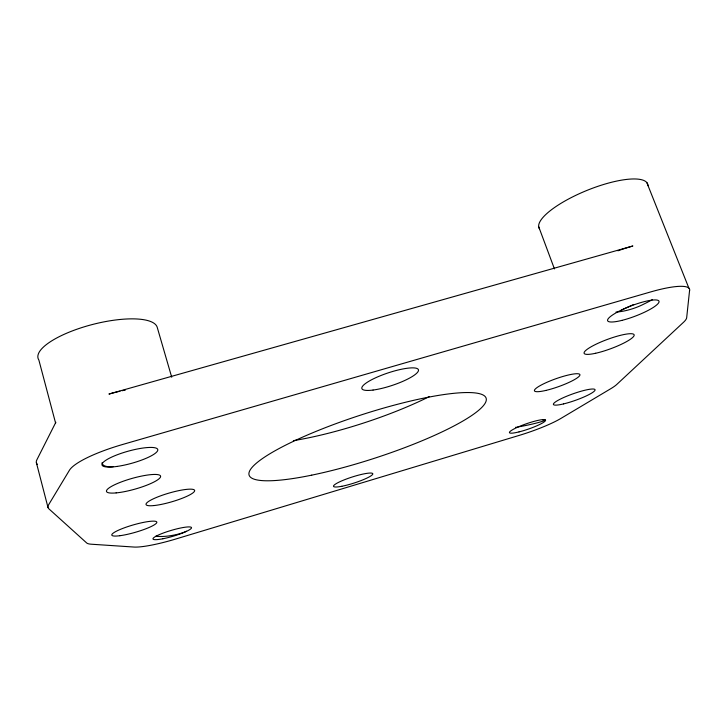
<?xml version="1.0" encoding="UTF-8"?>
<svg xmlns="http://www.w3.org/2000/svg" width="726" height="726" viewBox="0 0 726 726"><rect width="100%" height="100%" fill="white"/><g stroke="black" fill="none" stroke-linecap="round" stroke-linejoin="round"><path stroke-width="1.09" d="M55.848 422.26L36.872 459.812A59.568 13.776 -15 0 0 37.307 464.368M646.793 182.516L688.865 288.095M538.683 226.675L554.437 268.91M171.717 377.23L157.224 327.326A61.565 19.058 -14.4 0 0 99.217 322.87A61.565 19.058 -14.4 0 0 38.442 353.725L38.024 355.068A61.565 19.058 -14.4 0 0 38.868 360.042L55.621 423.204M36.373 462.671L47.97 507.365M119.962 391.223A62.354 16.017 -15.1 0 0 108.918 394.064L632.89 245.987A59.323 14.075 -21.4 0 0 617.917 250.806M122.168 390.715A62.354 16.017 -15.1 0 1 125.426 390.016M539.391 228.735A58.615 16.78 -22.1 0 1 588.595 189.749A58.615 16.78 -22.1 0 1 647.982 185.674M429.248 396.65A123.656 26.517 -18 0 1 293.349 440.664M186.473 531.223A19.82 4.982 -10.2 0 1 155.945 536.142M113.301 466.673A28.55 9.229 -21.4 0 1 102.076 462.68M652.384 299.611A27.152 1.997 -24.1 0 1 641.947 305.02A27.125 9.111 -17.5 0 1 616.002 312.08M621.338 310.193A27.152 1.997 -24.1 0 1 633.662 304.521M542.513 419.755A18.912 1.47 -11.8 0 1 539.772 422.142A18.912 1.47 -11.8 0 1 517.466 427.024M516.495 427.178A18.912 1.47 -11.8 0 1 515.551 427.324M689.491 291.253L686.678 317.661A56.583 10.373 -20.5 0 1 683.493 322.308L616.846 384.381A46.854 7.369 -19.6 0 1 610.666 388.764L560.699 418.548A41.591 6.18 -19.1 0 1 519.29 435.373L175.52 539.091A43.705 6.679 -16.4 0 1 133.992 547.05L91.367 544.219A49.677 8.131 -16.1 0 1 86.657 542.939L48.842 508.79A60.077 11.797 -15.5 0 1 48.578 504.86L69.397 470.312A62.935 13.74 -15.5 0 1 122.876 444.412L650.823 291.888A59.85 12.061 -20.8 0 1 689.7 290.364L689.491 291.253M563.585 403.901A22.098 3.476 -19.5 0 0 595.084 389.907A22.098 3.476 -19.5 0 0 564.002 397.385A22.098 3.476 -19.5 0 0 563.585 403.901M545.798 390.443A24.14 4.165 -19.6 0 0 579.947 374.852A24.14 4.165 -19.6 0 0 545.752 382.82A24.14 4.165 -19.6 0 0 545.798 390.443M595.647 353.263A26.653 4.937 -20.3 0 0 634.152 335.385A26.653 4.937 -20.3 0 0 597.552 343.498A26.653 4.937 -20.3 0 0 595.647 353.263M116.133 492.9A28.114 5.554 -15.8 0 0 160.192 477.554A28.114 5.554 -15.8 0 0 124.155 480.902A28.114 5.554 -15.8 0 0 116.133 492.9M154.248 505.532A25.31 4.565 -16.2 0 0 194.205 491.693A25.31 4.565 -16.2 0 0 162.597 495.132A25.31 4.565 -16.2 0 0 154.248 505.532M119.89 535.715A23.432 3.839 -16.1 0 0 156.507 523.074A23.432 3.839 -16.1 0 0 126.46 527.067A23.432 3.839 -16.1 0 0 119.89 535.715M341.855 486.275A20.655 3.167 -17.8 0 0 372.747 474.178A20.655 3.167 -17.8 0 0 344.796 479.632A20.655 3.167 -17.8 0 0 341.855 486.275M373.046 390.053A29.793 6.579 -18.4 0 0 418.285 371.149A29.793 6.579 -18.4 0 0 379.154 376.24A29.793 6.579 -18.4 0 0 373.046 390.053M311.69 475.158A124.582 22.66 -18 0 0 486.257 398.746A124.582 22.66 -18 0 0 304.92 436.099A124.582 22.66 -18 0 0 311.69 475.158M162.896 538.765A20.074 3.067 -16.4 0 0 191.519 527.684A20.074 3.067 -16.4 0 0 162.315 533.401A20.074 3.067 -16.4 0 0 162.896 538.765M117.049 466.428A28.895 6.298 -15.5 0 0 157.769 449.594A28.895 6.298 -15.5 0 0 114.908 455.692A28.895 6.298 -15.5 0 0 117.049 466.428M621.946 320.375A27.479 5.536 -20.8 0 0 658.99 301.236A27.479 5.536 -20.8 0 0 618.924 311.272A27.479 5.536 -20.8 0 0 621.946 320.375M519.026 431.897A19.103 2.84 -19.1 0 0 545.571 420.182A19.103 2.84 -19.1 0 0 517.91 427.079A19.103 2.84 -19.1 0 0 519.026 431.897"/></g></svg>
